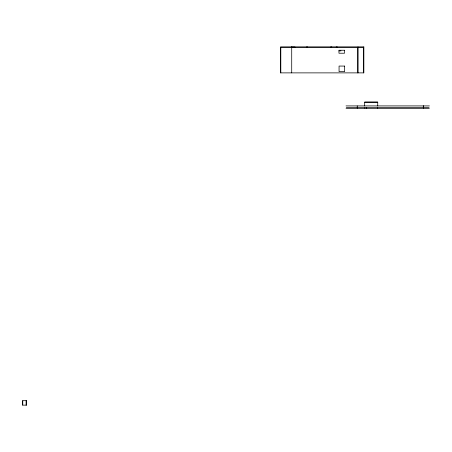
<?xml version="1.0" encoding="UTF-8"?>
<svg xmlns="http://www.w3.org/2000/svg" width="452" height="452" viewBox="0 0 452 452"><rect width="100%" height="100%" fill="white"/><g stroke="black" fill="none" stroke-linecap="round" stroke-linejoin="round"><path stroke-width="0.68" d="M423.309 107.695L423.309 105.915M306.49 46.991L307.609 46.991M330.689 46.991L331.785 46.991M336.209 46.991L337.305 46.991M291.348 47.07L295.043 47.07M338.915 50.878L341.011 50.878M364.674 102.163L377.736 102.163M346.012 105.915L429.4 105.915M346.356 107.813L429.027 107.813M346.012 108.186L429.4 108.186M26.306 400.687L22.606 400.687L22.6 405.139L26.306 405.139M423.558 105.915L423.558 108.186M377.736 105.932L377.736 102.107L364.674 102.107L364.674 105.932M377.68 107.813L377.68 108.186M366.685 107.813L366.685 108.186M366.549 107.813L366.549 108.186M364.832 107.813L364.832 108.186M363.481 72.879L363.481 47.285L280.811 47.285L280.811 72.879M358.012 46.912L358.012 72.879M357.758 47.285L357.758 72.879M357.244 105.915L357.261 108.186M291.715 46.912L291.715 72.879M26.312 400.687L26.312 405.139M26.131 400.687L26.131 405.139M22.775 400.687L22.775 405.139M363.854 46.912L280.466 46.912L280.443 72.879L363.854 72.879L363.854 46.912M344.526 50.251L338.96 50.251L338.96 53.223L344.526 53.223L344.526 50.251M344.627 66.077L339.062 66.06L339.062 71.642L344.627 71.642L344.627 66.077"/></g></svg>
